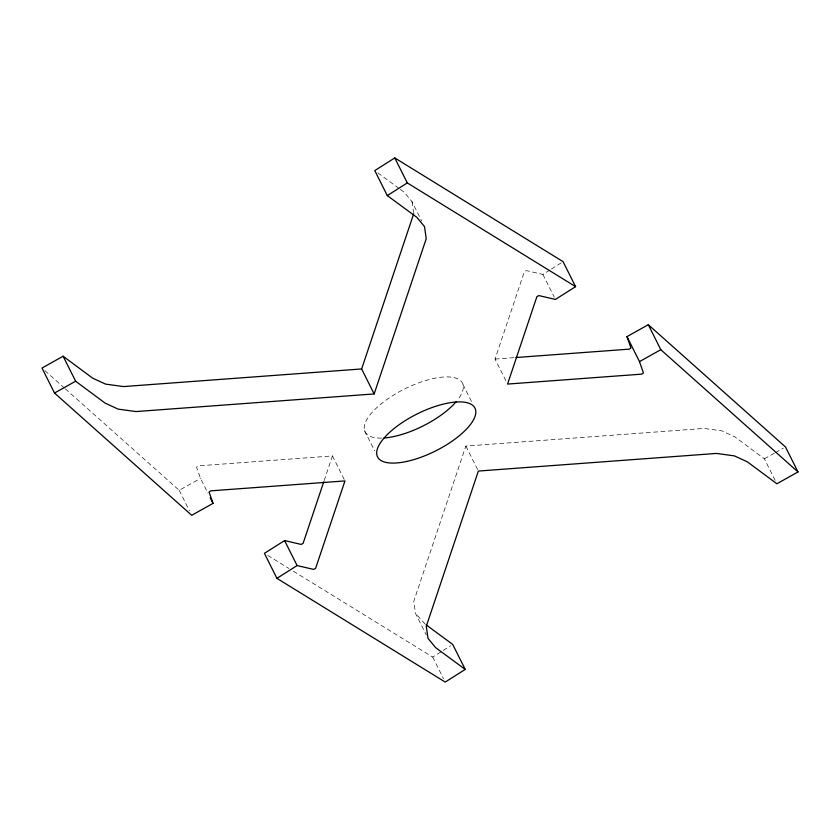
<?xml version="1.0" encoding="UTF-8"?>
<svg xmlns="http://www.w3.org/2000/svg" width="840" height="840" viewBox="0 0 840 840"><rect width="100%" height="100%" fill="white"/><g stroke="black" fill="none" stroke-linecap="round" stroke-linejoin="round"><path stroke-width="0.63" stroke-dasharray="4.2 3.15" d="M324.177 480.575L332.441 455.931L198.251 465.864L196.549 467.04L200.508 478.38L207.911 493.143M775.173 480.375L764.358 458.787L734.885 436.884L721.812 430.857L703.941 428.442L465.854 446.061L413.774 601.272L415.475 613.326L426.279 634.914M505.848 380.667L495.044 359.079L524.402 271.593L526.355 270.596L542.903 274.439L550.337 269.735M551.397 269.062L562.013 262.332M293.391 571.211L432.705 657.079L442.187 651.084M443.237 650.423L450.608 645.75M65.352 388.857L179.203 490.308L200.508 478.38M764.358 458.787L774.365 453.191M775.477 452.56L783.258 448.203M495.044 359.079L514.584 357.63M267.75 555.408L288.929 568.46M377.843 172.851L399.294 188.643M400.312 189.399L404.407 192.402L412.01 201.684L421.68 220.994M425.124 624.11L415.475 613.326M44.919 370.65L64.376 387.996M542.903 274.439L554.274 297.161M462.977 384.5L472.08 402.675M465.854 446.061L477.803 469.906M364.507 430.511L374.745 450.954M332.441 455.931L344.389 479.787M432.705 657.079L443.52 678.668M179.203 490.308L189.441 510.762M412.01 201.684L413.543 212.531M381.57 438.092A54.463 20.664 -26.6 0 1 373.643 410.75A54.463 20.664 -26.6 0 1 439.667 377.423A54.463 20.664 -26.6 0 1 457.884 399.578"/><path stroke-width="1.26" d="M323.757 481.803L303.082 543.417L301.13 544.415L284.582 540.572L264.411 553.35L276.927 578.34L445.221 682.07L465.224 669.407L452.707 644.417L426.143 624.865M276.927 578.34L297.098 565.562L313.645 569.404L315.599 568.407L344.957 480.921L210.767 490.854L209.066 492.03L213.024 503.37L191.709 515.298L54.516 393.036L42 368.046L63.126 356.223L75.642 381.213L105.115 403.116L118.188 409.143L136.059 411.558L374.147 393.939L361.631 368.949L413.711 213.738M374.147 393.939L426.227 238.728L424.526 226.674L416.913 217.392L387.293 195.584L374.776 170.594L394.779 157.93L563.073 261.66L575.589 286.65L555.419 299.429L538.871 295.586L536.918 296.583L507.56 384.069L641.75 374.136L643.45 372.96L639.492 361.62L626.976 336.63L648.291 324.702L785.484 446.964L798 471.954L776.874 483.777L747.4 461.874L734.328 455.858L716.457 453.432L478.37 471.051L426.29 626.262L427.991 638.316L435.593 647.598L465.224 669.407M387.293 195.584L407.295 182.921L575.589 286.65M54.516 393.036L75.642 381.213M639.492 361.62L660.797 349.692L798 471.954M361.631 368.949L123.543 386.568L105.672 384.143L92.6 378.126L63.126 356.223M515.886 357.536L629.234 349.146L630.934 347.97L626.976 336.63M648.291 324.702L660.797 349.692M394.779 157.93L407.295 182.921M284.582 540.572L297.098 565.562M210.178 497.69L213.024 503.37M456.298 401.541A54.463 20.664 -26.6 0 1 384.132 437.966M406.623 461.465A54.463 20.664 -26.6 0 0 475.493 409.49A54.463 20.664 -26.6 0 0 396.659 426.52A54.463 20.664 -26.6 0 0 406.623 461.465"/></g></svg>
